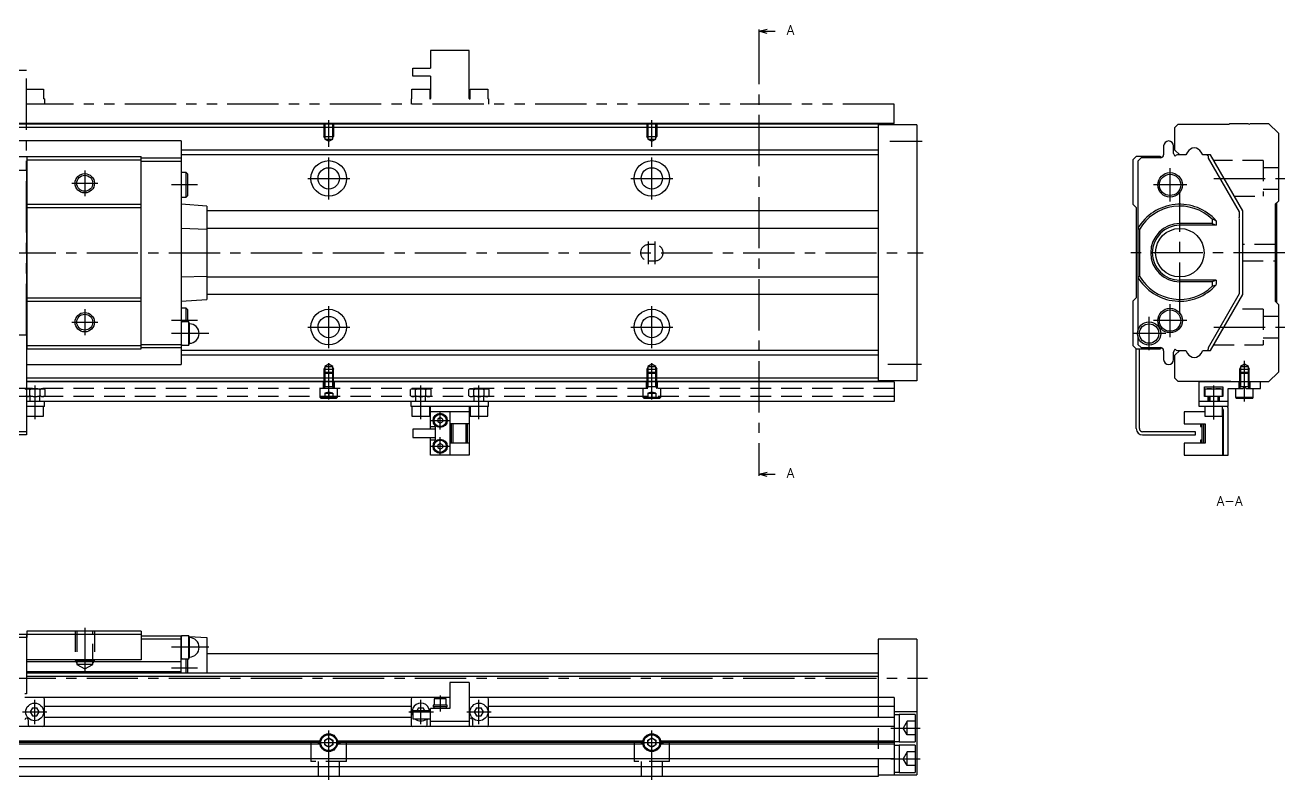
# Model space of a CAD drawing. Extents: x -4 to 849, y -8 to 243.
# Drawn here: x 459.4 to 849.2, y 9 to 242.5 of the extents above; entities that cross this region are included whole.
import ezdxf

# ---------------------------------------------------------------- set-up
doc = ezdxf.new("R2010")
doc.units = 0
doc.header["$LTSCALE"] = 0.5
for name, pattern in [('CENTER', [50.8, 31.75, -6.35, 6.35, -6.35]), ('DASHED', [19.05, 12.7, -6.35]), ('PHANTOM', [63.5, 31.75, -6.35, 6.35, -6.35, 6.35, -6.35])]:
    doc.linetypes.add(name, pattern=pattern)
for name, color, linetype in [('MSM_CENTER', 1, 'CENTER'), ('MSM_CONTINUOUS', 7, 'CONTINUOUS'), ('MSM_DASHED', 4, 'DASHED'), ('MSM_IMAGINARY', 6, 'PHANTOM'), ('MSM_NARROW', 5, 'CONTINUOUS'), ('MSM_PART_NUMBER', 7, 'CONTINUOUS')]:
    doc.layers.add(name, color=color, linetype=linetype)
doc.styles.get("Standard").update_dxf_attribs({"font": 'txt.shx', "height": 3, "bigfont": 'bigfont.shx'})

msp = doc.modelspace()

# ---------------------------------------------------------------- linework, layer by layer
at = {"layer": 'MSM_CENTER'}
for p, q in [((686.46, 240.17), (686.46, 104.08)), ((553.3, 204.91), (553.3, 213.12)), ((653.3, 204.91), (653.3, 213.12)), ((726.98, 206.62), (736.92, 206.62)), ((553.3, 188.62), (553.3, 201.62)), ((653.3, 188.62), (653.3, 201.62)), ((477.8, 197.62), (477.8, 189.62)), ((546.8, 195.12), (559.8, 195.12)), ((646.8, 195.12), (659.8, 195.12)), ((813.69, 188), (813.69, 198.25)), ((827.22, 195.12), (849.19, 195.12)), ((473.8, 193.62), (481.8, 193.62)), ((512.7, 193.12), (504.6, 193.12)), ((818.82, 193.12), (808.56, 193.12)), ((816.69, 153.22), (816.69, 191.02)), ((652.3, 168.62), (652.3, 175.62)), ((654.3, 168.62), (654.3, 175.62)), ((-4.2, 172.12), (737.3, 172.12)), ((849.19, 172.12), (801.19, 172.12)), ((813.69, 146), (813.69, 156.25)), ((477.8, 154.62), (477.8, 146.62)), ((553.3, 142.62), (553.3, 155.62)), ((653.3, 142.62), (653.3, 155.62)), ((807.19, 142), (807.19, 152.25)), ((473.8, 150.62), (481.8, 150.62)), ((512.7, 151.12), (504.6, 151.12)), ((546.8, 149.12), (559.8, 149.12)), ((646.8, 149.12), (659.8, 149.12)), ((818.82, 151.12), (808.56, 151.12)), ((827.22, 149.12), (849.19, 149.12)), ((516.2, 147.12), (504.6, 147.12)), ((812.32, 147.12), (802.06, 147.12)), ((553.3, 126.72), (553.3, 137.91)), ((653.3, 126.72), (653.3, 137.91)), ((726.3, 137.62), (736.8, 137.62)), ((836.68, 126.12), (836.68, 138.63)), ((462.43, 120.62), (462.43, 131.02)), ((581.8, 120.62), (581.8, 131.02)), ((599.8, 120.62), (599.8, 131.02)), ((827.19, 120.52), (827.19, 131.02)), ((587.8, 117.41), (587.8, 123.03)), ((584.99, 120.22), (590.61, 120.22)), ((587.8, 109.41), (587.8, 115.03)), ((584.99, 112.22), (590.61, 112.22)), ((477.8, 56), (477.8, 42.3)), ((516.2, 50), (504.6, 50)), ((512.7, 43.5), (504.6, 43.5)), ((-4.2, 40.5), (738.6, 40.5)), ((587.8, 35.1), (587.8, 30.1)), ((462.3, 26.25), (462.3, 33.75)), ((581.8, 26.25), (581.8, 33.75)), ((599.8, 26.25), (599.8, 33.75)), ((458.55, 30), (466.05, 30)), ((578.05, 30), (585.69, 30)), ((596.05, 30), (603.55, 30)), ((553.3, 9), (553.3, 24.25)), ((653.3, 9), (653.3, 24.25)), ((727.3, 25), (736.3, 25)), ((549.92, 20.5), (556.93, 20.5)), ((649.92, 20.5), (656.93, 20.5)), ((727.3, 15.5), (736.3, 15.5))]:
    msp.add_line(p, q, dxfattribs=at)
at = {"layer": 'MSM_CONTINUOUS'}
for p, q in [((686.46, 240.67), (688.96, 241.34)), ((686.46, 241.17), (686.46, 240.17)), ((686.46, 240.67), (691.46, 240.67)), ((688.96, 240), (686.46, 240.67)), ((723.3, 212.12), (183.3, 212.12)), ((723.3, 211.92), (183.3, 211.92)), ((723.3, 210.92), (183.3, 210.92)), ((723.3, 212.12), (723.3, 132.12)), ((735.3, 211.72), (723.3, 211.72)), ((735.3, 211.72), (735.3, 132.52)), ((815.19, 210.92), (816.19, 211.92)), ((815.19, 203.87), (815.19, 210.92)), ((816.19, 211.92), (831.99, 211.92)), ((831.99, 211.92), (832.19, 212.12)), ((832.19, 212.12), (837.79, 212.12)), ((838.59, 212.12), (844.19, 212.12)), ((844.19, 212.12), (847.19, 209.12)), ((507.6, 206.72), (402, 206.72)), ((507.6, 206.72), (507.6, 137.52)), ((847.19, 209.12), (847.19, 188.12)), ((723.3, 203.87), (507.6, 203.87)), ((811.69, 205.17), (811.69, 202.47)), ((814.79, 202.87), (814.79, 205.17)), ((816.69, 202.37), (815.19, 203.87)), ((819.09, 203.27), (818.58, 202.37)), ((823.8, 202.37), (823.29, 203.27)), ((414.3, 201.88), (495.3, 201.88)), ((459.9, 201.88), (459.9, 142.38)), ((459.9, 200.88), (495.3, 200.88)), ((495.3, 142.38), (495.3, 201.88)), ((495.3, 201.47), (507.6, 201.47)), ((495.3, 200.47), (507.6, 200.47)), ((723.3, 202.37), (507.6, 202.37)), ((803.19, 201.87), (802.19, 200.87)), ((802.19, 200.87), (802.19, 187.12)), ((810.57, 201.87), (803.19, 201.87)), ((804.69, 201.47), (803.69, 200.47)), ((803.69, 200.47), (803.69, 147.97)), ((810.69, 201.47), (804.69, 201.47)), ((816.64, 202.42), (815.99, 202.42)), ((818.58, 202.37), (816.69, 202.37)), ((826.19, 202.37), (823.8, 202.37)), ((825.58, 201.42), (825.58, 201.62)), ((835.19, 184.79), (825.58, 201.42)), ((836.19, 185.05), (826.19, 202.37)), ((459.8, 197.62), (449.8, 197.62)), ((459.8, 197.62), (459.8, 115.72)), ((509.2, 196.92), (507.6, 196.92)), ((509.7, 196.42), (509.2, 196.92)), ((509.2, 189.32), (509.2, 196.92)), ((509.7, 189.82), (509.7, 196.42)), ((459.9, 187.13), (495.3, 187.13)), ((507.6, 189.32), (509.2, 189.32)), ((515.6, 186.57), (507.6, 187.12)), ((509.2, 189.32), (509.7, 189.82)), ((802.19, 187.12), (803.19, 186.12)), ((847.19, 188.12), (846.19, 187.12)), ((846.19, 187.12), (846.19, 157.12)), ((846.69, 156.62), (846.69, 187.62)), ((459.9, 186.13), (495.3, 186.13)), ((515.6, 186.57), (515.6, 157.68)), ((723.3, 185.05), (515.6, 185.05)), ((803.19, 186.12), (803.19, 158.12)), ((835.19, 183.27), (835.19, 184.79)), ((836.19, 159.2), (836.19, 185.05)), ((515.6, 179.36), (507.6, 179.61)), ((723.3, 179.62), (515.6, 179.62)), ((804.19, 179.36), (803.69, 179.61)), ((804.19, 179.36), (804.19, 164.89)), ((826.75, 181.12), (816.69, 181.12)), ((827.97, 180.62), (816.69, 180.62)), ((826.75, 182.49), (826.75, 181.12)), ((826.75, 181.12), (827.97, 180.62)), ((827.97, 182.01), (827.97, 180.62)), ((835.19, 159.46), (835.19, 182.47)), ((507.6, 164.64), (515.6, 164.89)), ((515.6, 164.62), (723.3, 164.62)), ((803.69, 164.64), (804.19, 164.89)), ((827.97, 163.62), (816.69, 163.62)), ((826.75, 163.12), (816.69, 163.12)), ((827.97, 163.62), (826.75, 163.12)), ((826.75, 163.12), (826.75, 161.76)), ((827.97, 163.62), (827.97, 162.24)), ((459.9, 158.13), (495.3, 158.13)), ((459.9, 157.13), (495.3, 157.13)), ((507.6, 157.12), (515.6, 157.68)), ((723.3, 159.2), (515.6, 159.2)), ((803.19, 158.12), (802.19, 157.12)), ((802.19, 157.12), (802.19, 143.37)), ((825.58, 142.82), (835.19, 159.46)), ((826.19, 141.87), (836.19, 159.2)), ((846.19, 157.12), (847.19, 156.12)), ((847.19, 156.12), (847.19, 135.12)), ((509.2, 154.92), (507.6, 154.92)), ((509.7, 154.42), (509.2, 154.92)), ((509.2, 150.72), (509.2, 154.92)), ((509.7, 150.72), (509.7, 154.42)), ((507.76, 150.72), (507.6, 150.12)), ((507.76, 143.52), (507.76, 150.72)), ((510.04, 150.72), (507.76, 150.72)), ((510.04, 143.52), (510.04, 150.72)), ((510.2, 150.12), (510.04, 150.72)), ((510.2, 144.12), (510.2, 150.12)), ((803.69, 146.28), (803.69, 143.77)), ((459.8, 142.38), (495.3, 142.38)), ((459.9, 143.38), (495.3, 143.38)), ((495.3, 143.77), (507.6, 143.77)), ((495.3, 142.77), (507.6, 142.77)), ((507.6, 144.12), (507.76, 143.52)), ((723.3, 141.87), (507.6, 141.87)), ((723.3, 140.37), (507.6, 140.37)), ((507.76, 143.52), (510.04, 143.52)), ((510.04, 143.52), (510.2, 144.12)), ((802.19, 143.37), (803.19, 142.37)), ((803.19, 117.72), (803.19, 142.37)), ((803.19, 142.37), (810.57, 142.37)), ((803.69, 143.77), (804.69, 142.77)), ((804.19, 117.72), (804.19, 142.37)), ((804.69, 142.77), (810.69, 142.77)), ((811.69, 141.77), (811.69, 139.07)), ((814.79, 139.07), (814.79, 141.37)), ((815.19, 140.37), (816.69, 141.87)), ((815.19, 133.32), (815.19, 140.37)), ((815.99, 141.82), (816.64, 141.82)), ((816.69, 141.87), (818.58, 141.87)), ((818.58, 141.87), (819.09, 140.98)), ((823.29, 140.98), (823.8, 141.87)), ((823.8, 141.87), (826.19, 141.87)), ((825.58, 142.62), (825.58, 142.82)), ((459.8, 137.52), (507.6, 137.52)), ((723.3, 133.32), (459.8, 133.32)), ((816.19, 132.32), (815.19, 133.32)), ((847.19, 135.12), (844.19, 132.12)), ((723.3, 132.32), (459.8, 132.32)), ((728.3, 132.12), (459.8, 132.12)), ((735.3, 132.52), (723.3, 132.52)), ((728.3, 132.12), (728.3, 126.12)), ((832.49, 132.32), (816.19, 132.32)), ((822.69, 124.52), (822.69, 132.12)), ((844.19, 132.12), (822.69, 132.12)), ((824.34, 130.62), (830.04, 130.62)), ((824.34, 127.62), (824.34, 130.62)), ((824.44, 130.02), (829.94, 130.02)), ((824.44, 130.02), (824.44, 127.62)), ((827.19, 127.87), (827.19, 129.78)), ((829.94, 127.62), (829.94, 130.02)), ((830.04, 130.62), (830.04, 127.62)), ((831.69, 124.52), (831.69, 130.12)), ((831.69, 130.12), (836.19, 130.12)), ((832.69, 132.12), (832.49, 132.32)), ((833.94, 130.12), (833.94, 127.42)), ((836.19, 130.12), (836.69, 130.62)), ((836.69, 130.62), (837.19, 130.12)), ((837.19, 130.12), (841.69, 130.12)), ((839.44, 127.42), (839.44, 130.12)), ((841.69, 130.12), (841.69, 132.12)), ((728.3, 126.12), (459.8, 126.12)), ((465.3, 124.52), (465.3, 126.12)), ((578.8, 124.52), (578.8, 126.12)), ((602.8, 124.52), (602.8, 126.12)), ((831.69, 126.12), (822.69, 126.12)), ((830.04, 127.62), (824.34, 127.62)), ((825.49, 126.12), (825.49, 127.62)), ((825.69, 127.62), (825.69, 126.12)), ((828.69, 126.12), (828.69, 127.62)), ((828.89, 127.62), (828.89, 126.12)), ((833.94, 127.42), (839.44, 127.42)), ((833.94, 127.42), (834.11, 127.12)), ((834.11, 127.12), (839.27, 127.12)), ((839.27, 127.12), (839.44, 127.42)), ((465.3, 124.52), (459.8, 124.52)), ((459.8, 121.52), (465.05, 121.52)), ((465.05, 121.52), (465.05, 124.52)), ((602.8, 124.52), (578.8, 124.52)), ((579.05, 124.52), (579.05, 121.52)), ((579.05, 121.52), (584.55, 121.52)), ((584.55, 121.52), (584.55, 124.52)), ((584.8, 117.47), (584.8, 124.39)), ((596.8, 122.92), (584.8, 122.92)), ((587.8, 121.09), (587.05, 120.66)), ((588.55, 120.66), (587.8, 121.09)), ((590.8, 122.92), (590.8, 109.52)), ((596.8, 124.39), (596.8, 109.52)), ((597.05, 124.52), (597.05, 121.52)), ((597.05, 121.52), (602.55, 121.52)), ((602.55, 121.52), (602.55, 124.52)), ((824.44, 122.92), (818.09, 122.92)), ((818.09, 122.92), (818.09, 119.22)), ((831.69, 124.52), (822.69, 124.52)), ((824.44, 124.52), (824.44, 121.52)), ((824.44, 121.52), (829.94, 121.52)), ((829.94, 121.52), (829.94, 124.52)), ((830.04, 122.92), (829.94, 122.92)), ((830.04, 109.52), (830.04, 122.92)), ((830.04, 122.87), (830.09, 122.87)), ((830.09, 123.52), (830.09, 109.52)), ((831.69, 109.52), (831.69, 123.52)), ((579.3, 117.47), (579.3, 114.97)), ((586.3, 117.47), (579.3, 117.47)), ((586.3, 118.22), (584.8, 118.22)), ((586.3, 114.22), (586.3, 118.22)), ((587.05, 120.66), (587.05, 119.79)), ((587.05, 119.79), (587.8, 119.36)), ((587.8, 119.36), (588.55, 119.79)), ((588.55, 120.66), (588.55, 119.79)), ((596.8, 119.22), (590.8, 119.22)), ((591.3, 113.22), (591.3, 119.22)), ((591.8, 113.22), (591.8, 119.22)), ((595.8, 113.22), (595.8, 119.22)), ((596.3, 113.22), (596.3, 119.22)), ((818.09, 119.22), (824.59, 119.22)), ((823.09, 119.22), (823.09, 118.32)), ((823.09, 118.32), (823.59, 118.32)), ((823.59, 113.22), (823.59, 119.22)), ((824.09, 113.22), (824.09, 119.22)), ((824.59, 119.22), (824.59, 113.22)), ((459.8, 115.72), (449.8, 115.72)), ((579.3, 114.97), (586.3, 114.97)), ((584.8, 109.52), (584.8, 114.97)), ((584.8, 114.22), (586.3, 114.22)), ((587.8, 113.09), (587.05, 112.66)), ((588.55, 112.66), (587.8, 113.09)), ((596.8, 113.22), (590.8, 113.22)), ((821.59, 116.72), (805.19, 116.72)), ((805.19, 115.72), (821.59, 115.72)), ((818.09, 113.22), (818.09, 109.52)), ((824.59, 113.22), (818.09, 113.22)), ((821.59, 115.72), (821.59, 116.72)), ((823.09, 114.12), (823.09, 113.22)), ((823.59, 114.12), (823.09, 114.12)), ((596.8, 109.52), (584.8, 109.52)), ((587.05, 112.66), (587.05, 111.79)), ((587.05, 111.79), (587.8, 111.36)), ((587.8, 111.36), (588.55, 111.79)), ((588.55, 112.66), (588.55, 111.79)), ((818.09, 109.52), (830.04, 109.52)), ((830.04, 109.57), (830.09, 109.57)), ((830.09, 109.52), (831.69, 109.52)), ((686.46, 103.58), (688.96, 104.25)), ((686.46, 104.08), (686.46, 103.08)), ((686.46, 103.58), (691.46, 103.58)), ((688.96, 102.91), (686.46, 103.58)), ((459.9, 55), (459.9, 53)), ((495.3, 55), (459.9, 55)), ((495.3, 55), (495.3, 46.15)), ((459.8, 54), (449.8, 54)), ((459.8, 54), (459.8, 35.6)), ((459.9, 53), (459.8, 53)), ((495.3, 54), (459.9, 54)), ((507.6, 53.5), (495.3, 53.5)), ((507.6, 52.5), (495.3, 52.5)), ((507.76, 53.6), (507.6, 53)), ((507.6, 53.5), (507.73, 53.49)), ((507.6, 42), (507.6, 53.5)), ((510.04, 53.6), (507.76, 53.6)), ((507.76, 46.4), (507.76, 53.6)), ((510.04, 46.4), (510.04, 53.6)), ((510.2, 53), (510.04, 53.6)), ((510.11, 53.34), (515.6, 53)), ((510.2, 47), (510.2, 53)), ((515.6, 53), (515.6, 42)), ((735.3, 52.5), (723.3, 52.5)), ((723.3, 52.5), (723.3, 34.5)), ((735.3, 52.5), (735.3, 10.5)), ((507.6, 47), (507.76, 46.4)), ((510.04, 46.4), (510.2, 47)), ((723.3, 48), (515.6, 48)), ((495.3, 46.15), (459.8, 46.15)), ((507.6, 45.5), (459.8, 45.5)), ((507.76, 46.4), (510.04, 46.4)), ((509.2, 42), (509.2, 46.4)), ((509.7, 42), (509.7, 46.4)), ((507.6, 42.4), (459.8, 42.4)), ((723.3, 42), (459.8, 42)), ((723.3, 41), (459.8, 41)), ((596.8, 39.1), (590.8, 39.1)), ((590.8, 39.1), (590.8, 31.1)), ((596.8, 39.1), (596.8, 25.5)), ((459.8, 35.6), (459.3, 35.6)), ((590.8, 34.5), (459.3, 34.5)), ((461.58, 31.25), (460.86, 30)), ((461.58, 31.25), (463.02, 31.25)), ((463.74, 30), (463.02, 31.25)), ((465.3, 26), (465.3, 34)), ((578.8, 31.7), (465.3, 31.7)), ((578.8, 34), (578.8, 26)), ((581.08, 31.25), (580.56, 30.35)), ((581.08, 31.25), (582.52, 31.25)), ((583.04, 30.35), (582.52, 31.25)), ((585.6, 32.1), (585.6, 31.6)), ((590, 32.1), (585.6, 32.1)), ((590, 31.6), (585.6, 31.6)), ((585.8, 31.6), (585.8, 31.1)), ((585.9, 34.1), (585.9, 32.1)), ((589.7, 34.1), (585.9, 34.1)), ((589.7, 32.1), (589.7, 34.1)), ((589.8, 31.1), (589.8, 31.6)), ((590, 31.6), (590, 32.1)), ((728.3, 34.5), (596.8, 34.5)), ((599.08, 31.25), (598.36, 30)), ((599.08, 31.25), (600.52, 31.25)), ((601.24, 30), (600.52, 31.25)), ((602.8, 26), (602.8, 34)), ((728.3, 31.7), (602.8, 31.7)), ((728.3, 34.5), (728.3, 10.5)), ((460.3, 27.6), (460.3, 26)), ((460.86, 30), (461.58, 28.75)), ((461.58, 28.75), (463.02, 28.75)), ((463.02, 28.75), (463.74, 30)), ((465.48, 30), (465.3, 30.3)), ((465.3, 29.7), (465.48, 30)), ((578.8, 28.3), (465.3, 28.3)), ((578.8, 30.3), (578.62, 30)), ((578.62, 30), (578.8, 29.7)), ((584.8, 30.35), (579.3, 30.35)), ((579.3, 30.35), (579.3, 27.85)), ((579.3, 27.85), (584.8, 27.85)), ((583.8, 26), (583.8, 27.6)), ((590.8, 31.1), (584.8, 31.1)), ((584.8, 25.5), (584.8, 31.1)), ((597.8, 27.6), (597.8, 26)), ((598.36, 30), (599.08, 28.75)), ((599.08, 28.75), (600.52, 28.75)), ((600.52, 28.75), (601.24, 30)), ((602.98, 30), (602.8, 30.3)), ((602.8, 29.7), (602.98, 30)), ((728.3, 28.3), (602.8, 28.3)), ((735.3, 30), (728.3, 30)), ((729.8, 29.15), (728.3, 29.15)), ((734.8, 29.25), (729.8, 29.25)), ((729.8, 29.25), (729.8, 20.75)), ((734.8, 29.25), (734.8, 20.75)), ((728.3, 25.5), (178.3, 25.5)), ((584.8, 27.15), (596.8, 27.15)), ((584.8, 27.1), (596.8, 27.1)), ((584.85, 27.15), (584.85, 27.1)), ((596.75, 27.15), (596.75, 27.1)), ((550.6, 21), (456, 21)), ((550.6, 20), (456, 20)), ((550.42, 20.5), (456.18, 20.5)), ((552.05, 21.22), (553.3, 21.94)), ((552.05, 19.78), (552.05, 21.22)), ((553.3, 19.06), (552.05, 19.78)), ((553.3, 21.94), (554.55, 21.22)), ((554.55, 19.78), (553.3, 19.06)), ((554.55, 21.22), (554.55, 19.78)), ((650.6, 21), (556, 21)), ((650.6, 20), (556, 20)), ((650.42, 20.5), (556.18, 20.5)), ((652.05, 21.22), (653.3, 21.94)), ((652.05, 19.78), (652.05, 21.22)), ((653.3, 19.06), (652.05, 19.78)), ((653.3, 21.94), (654.55, 21.22)), ((654.55, 19.78), (653.3, 19.06)), ((654.55, 21.22), (654.55, 19.78)), ((728.3, 21), (656, 21)), ((728.3, 20), (656, 20)), ((728.3, 20.5), (656.18, 20.5)), ((728.3, 20.85), (729.8, 20.85)), ((729.8, 19.65), (728.3, 19.65)), ((729.8, 20.75), (734.8, 20.75)), ((734.8, 19.75), (729.8, 19.75)), ((729.8, 19.75), (729.8, 11.25)), ((734.8, 19.75), (734.8, 11.25)), ((728.3, 15.5), (178.3, 15.5)), ((723.3, 13), (183.3, 13)), ((723.3, 15.5), (723.3, 10)), ((723.3, 10), (183.3, 10)), ((723.3, 10.5), (735.3, 10.5)), ((728.3, 11.35), (729.8, 11.35)), ((729.8, 11.25), (734.8, 11.25))]:
    msp.add_line(p, q, dxfattribs=at)
for centre, radius in [((553.3, 195.12), 5.5), ((653.3, 195.12), 5.5), ((477.8, 193.62), 2.46), ((553.3, 195.12), 3.3), ((653.3, 195.12), 3.3), ((813.69, 193.12), 3.8), ((813.69, 193.12), 3.3), ((816.69, 172.12), 7.5), ((477.8, 150.62), 2.46), ((553.3, 149.12), 5.5), ((553.3, 149.12), 3.3), ((653.3, 149.12), 5.5), ((653.3, 149.12), 3.3), ((813.69, 151.12), 3.8), ((813.69, 151.12), 3.3), ((807.19, 147.12), 3.6), ((807.19, 147.12), 3), ((587.8, 120.22), 2.2), ((587.8, 120.22), 1.9), ((587.8, 112.22), 2.2), ((587.8, 112.22), 1.9), ((462.3, 30), 2.75), ((599.8, 30), 2.75), ((553.3, 20.5), 2.75), ((553.3, 20.5), 2.45), ((553.3, 20.5), 1.25), ((653.3, 20.5), 2.75), ((653.3, 20.5), 2.45), ((653.3, 20.5), 1.25)]:
    msp.add_circle(centre, radius, dxfattribs=at)
for centre, radius, start, end in [((838.19, 212.42), 0.5, 216.8699, 323.1301), ((813.24, 205.17), 1.55, 0, 180), ((815.79, 202.87), 1, 180, 239.9081), ((821.35, 201.97), 2.6, 93.4107, 150), ((821.04, 201.97), 2.6, 30, 86.5893), ((810.57, 201.37), 0.5, 19.0055, 90), ((810.69, 202.47), 1, 270, 0), ((815.99, 201.62), 0.8, 90, 151.2511), ((824.78, 201.62), 0.8, 0, 69.6359), ((816.69, 172.12), 15, 41.2361, 150.0736), ((816.69, 172.12), 14.44, 45.8486, 149.949), ((835.49, 182.87), 0.5, 126.8699, 233.1301), ((816.69, 172.12), 9, 90, 270), ((816.69, 172.12), 8.5, 90, 270), ((822.54, 169.83), 13.33, 65.9851, 71.6163), ((816.69, 172.12), 15, 209.9264, 318.7639), ((816.69, 172.12), 14.44, 210.051, 314.1514), ((822.57, 174.35), 13.26, 288.3686, 294.03), ((510.2, 147.12), 3, 270, 90), ((810.57, 142.87), 0.5, 270, 341.0726), ((810.69, 141.77), 1, 0, 90), ((815.79, 141.37), 1, 120.0919, 180), ((815.99, 142.62), 0.8, 208.7489, 270), ((821.35, 142.28), 2.6, 210, 266.5893), ((821.04, 142.28), 2.6, 273.4107, 330), ((824.78, 142.62), 0.8, 290.3724, 0), ((813.24, 139.07), 1.55, 180, 0), ((825.82, 126.05), 3.98, 69.7735, 110.2265), ((828.57, 126.05), 3.98, 69.7735, 110.2265), ((825.82, 131.6), 3.98, 249.7735, 290.2265), ((828.57, 131.6), 3.98, 249.7735, 290.2265), ((584.55, 123.99), 0.531, 67.7887, 89.707), ((584.7, 124.4), 0.0991, 355.8281, 61.8151), ((596.9, 124.4), 0.0991, 118.1849, 184.1719), ((597.04, 124.05), 0.475, 88.452, 112.8578), ((829.09, 123.52), 1, 0, 31.7883), ((829.09, 123.52), 2.6, 0, 22.6199), ((805.19, 117.72), 2, 180, 270), ((805.19, 117.72), 1, 180, 270), ((510.2, 50), 3, 270, 90), ((464.8, 34), 0.5, 0, 90), ((579.3, 34), 0.5, 90, 180), ((581.8, 30), 2.75, 7.312, 204.62), ((602.3, 34), 0.5, 0, 90), ((459.8, 27.6), 0.5, 0, 180), ((581.8, 30), 2.75, 231.4273, 308.5727), ((584.3, 27.6), 0.5, 150, 180), ((584.28, 27.59), 0.517, 4.3661, 29.8325), ((597.3, 27.6), 0.5, 0, 180), ((460.8, 26), 0.5, 180, 270), ((464.8, 26), 0.5, 270, 0), ((579.3, 26), 0.5, 180, 270), ((583.3, 26), 0.5, 270, 0), ((598.3, 26), 0.5, 180, 270), ((602.3, 26), 0.5, 270, 0)]:
    msp.add_arc(centre, radius, start, end, dxfattribs=at)
at = {"layer": 'MSM_DASHED'}
for p, q in [((551.8, 212.12), (551.8, 208.12)), ((552.07, 212.12), (552.07, 207.32)), ((554.53, 207.32), (554.53, 212.12)), ((554.8, 212.12), (554.8, 208.12)), ((651.8, 212.12), (651.8, 208.12)), ((652.07, 212.12), (652.07, 207.32)), ((654.53, 207.32), (654.53, 212.12)), ((654.8, 212.12), (654.8, 208.12)), ((551.8, 208.12), (554.8, 208.12)), ((552.07, 207.66), (551.8, 208.12)), ((552.07, 207.32), (553.3, 206.61)), ((552.07, 207.32), (554.53, 207.32)), ((553.3, 206.61), (554.53, 207.32)), ((554.53, 207.66), (554.8, 208.12)), ((651.8, 208.12), (654.8, 208.12)), ((652.07, 207.66), (651.8, 208.12)), ((652.07, 207.32), (653.3, 206.61)), ((652.07, 207.32), (654.53, 207.32)), ((653.3, 206.61), (654.53, 207.32)), ((654.53, 207.66), (654.8, 208.12)), ((842.49, 200.62), (827.2, 200.62)), ((842.49, 200.62), (842.49, 189.62)), ((847.19, 198.42), (842.49, 198.42)), ((842.49, 191.82), (847.19, 191.82)), ((833.55, 189.62), (842.49, 189.62)), ((654.3, 174.62), (652.3, 174.62)), ((846.19, 174.62), (836.19, 174.62)), ((652.3, 169.62), (654.3, 169.62)), ((836.19, 169.62), (846.19, 169.62)), ((842.49, 154.62), (833.55, 154.62)), ((842.49, 154.62), (842.49, 143.62)), ((847.19, 152.42), (842.49, 152.42)), ((842.49, 145.82), (847.19, 145.82)), ((827.2, 143.62), (842.49, 143.62)), ((552.07, 136.59), (551.8, 136.12)), ((553.3, 137.63), (552.07, 136.92)), ((552.07, 136.92), (552.07, 130.59)), ((552.07, 136.92), (554.53, 136.92)), ((554.53, 136.92), (553.3, 137.63)), ((554.53, 130.59), (554.53, 136.92)), ((554.53, 136.59), (554.8, 136.12)), ((652.07, 136.59), (651.8, 136.12)), ((653.3, 137.63), (652.07, 136.92)), ((652.07, 136.92), (652.07, 130.59)), ((652.07, 136.92), (654.53, 136.92)), ((654.53, 136.92), (653.3, 137.63)), ((654.53, 130.59), (654.53, 136.92)), ((654.53, 136.59), (654.8, 136.12)), ((835.45, 136.59), (835.18, 136.12)), ((836.68, 137.63), (835.45, 136.92)), ((835.45, 136.92), (835.45, 130.59)), ((835.45, 136.92), (837.91, 136.92)), ((837.91, 136.92), (836.68, 137.63)), ((837.91, 130.59), (837.91, 136.92)), ((837.91, 136.59), (838.18, 136.12)), ((551.8, 136.12), (551.8, 130.12)), ((551.8, 136.12), (554.8, 136.12)), ((552.07, 135.12), (551.8, 134.85)), ((551.8, 134.85), (554.8, 134.85)), ((552.07, 135.12), (554.53, 135.12)), ((554.8, 134.85), (554.53, 135.12)), ((554.8, 130.12), (554.8, 136.12)), ((651.8, 136.12), (651.8, 130.12)), ((651.8, 136.12), (654.8, 136.12)), ((652.07, 135.12), (651.8, 134.85)), ((651.8, 134.85), (654.8, 134.85)), ((652.07, 135.12), (654.53, 135.12)), ((654.8, 134.85), (654.53, 135.12)), ((654.8, 130.12), (654.8, 136.12)), ((835.18, 136.12), (838.18, 136.12)), ((835.18, 136.12), (835.18, 130.12)), ((835.45, 135.12), (835.18, 134.85)), ((835.18, 134.85), (838.18, 134.85)), ((835.45, 135.12), (837.91, 135.12)), ((838.18, 134.85), (837.91, 135.12)), ((838.18, 130.12), (838.18, 136.12)), ((728.3, 130.12), (178.3, 130.12)), ((459.68, 130.02), (459.25, 129.78)), ((459.68, 130.02), (465.18, 130.02)), ((460.84, 127.87), (460.84, 129.78)), ((464.01, 127.87), (464.01, 129.78)), ((465.6, 129.78), (465.18, 130.02)), ((465.6, 127.87), (465.6, 129.78)), ((550.55, 130.12), (550.55, 127.42)), ((551.55, 132.12), (551.55, 130.12)), ((554.8, 130.59), (551.8, 130.59)), ((552.07, 130.59), (551.8, 130.12)), ((553.3, 128.96), (552.05, 128.62)), ((554.55, 128.62), (553.3, 128.96)), ((554.53, 130.59), (554.8, 130.12)), ((555.05, 130.12), (555.05, 132.12)), ((556.05, 127.42), (556.05, 130.12)), ((579.05, 130.02), (578.62, 129.78)), ((578.62, 127.87), (578.62, 129.78)), ((579.05, 130.02), (584.55, 130.02)), ((580.21, 127.87), (580.21, 129.78)), ((583.39, 127.87), (583.39, 129.78)), ((584.98, 129.78), (584.55, 130.02)), ((584.98, 127.87), (584.98, 129.78)), ((597.05, 130.02), (596.62, 129.78)), ((596.62, 127.87), (596.62, 129.78)), ((597.05, 130.02), (602.55, 130.02)), ((598.21, 127.87), (598.21, 129.78)), ((601.39, 127.87), (601.39, 129.78)), ((602.98, 129.78), (602.55, 130.02)), ((602.98, 127.87), (602.98, 129.78)), ((650.55, 130.12), (650.55, 127.42)), ((651.55, 132.12), (651.55, 130.12)), ((654.8, 130.59), (651.8, 130.59)), ((652.07, 130.59), (651.8, 130.12)), ((653.3, 128.96), (652.05, 128.62)), ((654.55, 128.62), (653.3, 128.96)), ((654.53, 130.59), (654.8, 130.12)), ((655.05, 130.12), (655.05, 132.12)), ((656.05, 127.42), (656.05, 130.12)), ((834.93, 132.12), (834.93, 130.12)), ((835.18, 130.12), (835.45, 130.59)), ((838.19, 130.59), (835.19, 130.59)), ((838.18, 130.12), (837.91, 130.59)), ((838.43, 130.12), (838.43, 132.12)), ((728.3, 127.62), (178.3, 127.62)), ((459.25, 127.87), (459.68, 127.62)), ((460.93, 126.12), (460.93, 127.62)), ((463.93, 126.12), (463.93, 127.62)), ((465.18, 127.62), (465.6, 127.87)), ((550.55, 127.42), (550.85, 127.12)), ((550.55, 127.42), (556.05, 127.42)), ((550.85, 127.12), (555.75, 127.12)), ((552.05, 128.62), (552.05, 127.12)), ((552.05, 128.62), (554.55, 128.62)), ((553.3, 128.62), (553.3, 127.12)), ((554.55, 128.62), (554.55, 127.12)), ((555.75, 127.12), (556.05, 127.42)), ((578.62, 127.87), (579.05, 127.62)), ((580.3, 126.12), (580.3, 127.62)), ((583.3, 126.12), (583.3, 127.62)), ((584.55, 127.62), (584.98, 127.87)), ((596.62, 127.87), (597.05, 127.62)), ((598.3, 126.12), (598.3, 127.62)), ((601.3, 126.12), (601.3, 127.62)), ((602.55, 127.62), (602.98, 127.87)), ((650.55, 127.42), (650.85, 127.12)), ((650.55, 127.42), (656.05, 127.42)), ((650.85, 127.12), (655.75, 127.12)), ((652.05, 128.62), (652.05, 127.12)), ((652.05, 128.62), (654.55, 128.62)), ((653.3, 128.62), (653.3, 127.12)), ((654.55, 128.62), (654.55, 127.12)), ((655.75, 127.12), (656.05, 127.42)), ((459.8, 116.72), (449.8, 116.72)), ((474.8, 55), (474.8, 46)), ((475.34, 55), (475.34, 44.72)), ((480.26, 44.72), (480.26, 55)), ((480.8, 55), (480.8, 46)), ((459.8, 53), (449.8, 53)), ((474.8, 46), (480.8, 46)), ((474.8, 46), (475.34, 45.06)), ((475.34, 44.72), (477.8, 43.3)), ((480.26, 44.72), (475.34, 44.72)), ((477.8, 43.3), (480.26, 44.72)), ((480.8, 46), (480.26, 45.06)), ((723.3, 34.5), (723.3, 15.5)), ((732.3, 27.13), (731.07, 25)), ((732.3, 22.88), (731.07, 25)), ((734.8, 27.13), (732.3, 27.13)), ((732.3, 22.88), (732.3, 27.13)), ((732.3, 25), (734.8, 25)), ((547.8, 21), (547.8, 14.7)), ((558.8, 14.7), (558.8, 21)), ((647.8, 21), (647.8, 14.7)), ((658.8, 14.7), (658.8, 21)), ((734.8, 22.88), (732.3, 22.88)), ((732.3, 17.63), (731.07, 15.5)), ((732.3, 13.38), (732.3, 17.63)), ((734.8, 17.63), (732.3, 17.63)), ((558.8, 14.7), (547.8, 14.7)), ((550, 14.7), (550, 10)), ((556.6, 10), (556.6, 14.7)), ((658.8, 14.7), (647.8, 14.7)), ((650, 14.7), (650, 10)), ((656.6, 10), (656.6, 14.7)), ((732.3, 13.38), (731.07, 15.5)), ((732.3, 15.5), (734.8, 15.5)), ((734.8, 13.38), (732.3, 13.38))]:
    msp.add_line(p, q, dxfattribs=at)
for centre, radius, start, end in [((652.3, 172.12), 2.5, 90, 270), ((654.3, 172.12), 2.5, 270, 90), ((460.04, 128.62), 1.41, 55.6665, 115.6665), ((462.43, 124.77), 5.25, 72.412, 107.588), ((464.81, 128.62), 1.41, 64.3335, 124.3335), ((579.42, 128.62), 1.41, 55.6665, 115.6665), ((581.8, 124.77), 5.25, 72.412, 107.588), ((584.18, 128.62), 1.41, 64.3335, 124.3335), ((597.42, 128.62), 1.41, 55.6665, 115.6665), ((599.8, 124.77), 5.25, 72.412, 107.588), ((602.18, 128.62), 1.41, 64.3335, 124.3335), ((460.04, 129.03), 1.41, 244.3335, 304.3335), ((462.43, 132.88), 5.25, 252.412, 287.588), ((464.81, 129.03), 1.41, 235.6665, 295.6665), ((579.42, 129.03), 1.41, 244.3335, 304.3335), ((581.8, 132.88), 5.25, 252.412, 287.588), ((584.18, 129.03), 1.41, 235.6665, 295.6665), ((597.42, 129.03), 1.41, 244.3335, 304.3335), ((599.8, 132.88), 5.25, 252.412, 287.588), ((602.18, 129.03), 1.41, 235.6665, 295.6665)]:
    msp.add_arc(centre, radius, start, end, dxfattribs=at)
at = {"layer": 'MSM_IMAGINARY'}
for p, q in [((584.8, 234.72), (584.8, 229.27)), ((596.8, 234.72), (584.8, 234.72)), ((596.8, 219.86), (596.8, 234.72)), ((459.8, 228.52), (449.8, 228.52)), ((459.8, 146.62), (459.8, 228.52)), ((579.3, 226.77), (579.3, 229.27)), ((579.3, 229.27), (584.8, 229.27)), ((584.8, 226.77), (579.3, 226.77)), ((584.8, 226.77), (584.8, 219.86)), ((459.8, 222.72), (465.05, 222.72)), ((465.05, 222.72), (465.05, 219.72)), ((579.05, 222.72), (584.55, 222.72)), ((579.05, 219.72), (579.05, 222.72)), ((584.55, 222.72), (584.55, 219.72)), ((597.05, 222.72), (602.55, 222.72)), ((597.05, 219.72), (597.05, 222.72)), ((602.55, 222.72), (602.55, 219.72)), ((465.3, 219.72), (465.05, 219.72)), ((465.3, 219.72), (465.3, 218.12)), ((578.8, 219.72), (578.8, 218.12)), ((579.05, 219.72), (578.8, 219.72)), ((602.8, 219.72), (602.55, 219.72)), ((602.8, 219.72), (602.8, 218.12)), ((728.3, 218.12), (459.8, 218.12)), ((728.3, 212.12), (728.3, 218.12)), ((728.3, 212.12), (723.3, 212.12)), ((459.8, 146.62), (449.8, 146.62))]:
    msp.add_line(p, q, dxfattribs=at)
for centre, radius, start, end in [((584.56, 220.17), 0.446, 268.5891, 296.1982), ((584.7, 219.85), 0.0994, 304.8828, 3.9024), ((596.9, 219.85), 0.0991, 175.8281, 241.8151), ((597.04, 220.2), 0.475, 247.1422, 271.548)]:
    msp.add_arc(centre, radius, start, end, dxfattribs=at)
at = {"layer": 'MSM_NARROW'}
for p, q in [((825.96, 127.62), (825.96, 126.12)), ((828.42, 127.62), (828.42, 126.12))]:
    msp.add_line(p, q, dxfattribs=at)
for centre in [(477.8, 193.62), (477.8, 150.62)]:
    msp.add_circle(centre, 3, dxfattribs=at)

# ---------------------------------------------------------------- texts
at = {"layer": 'MSM_PART_NUMBER'}
for s, p in [('A', (695.08, 239.54)), ('A', (695.08, 102.45)), ('A-A', (828.11, 93.81))]:
    msp.add_text(s, height=3, dxfattribs=at).set_placement(p)

doc.saveas('drawing.dxf')
